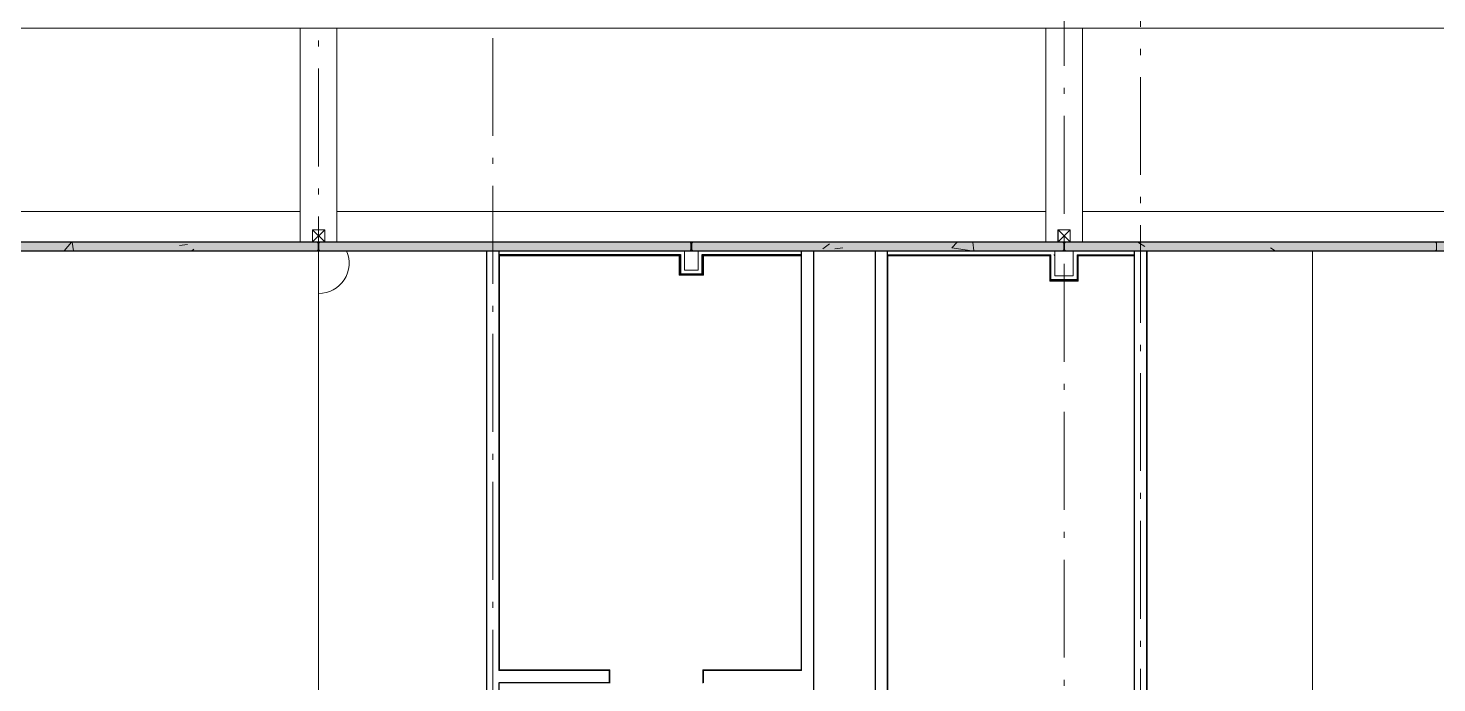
# Model space of a CAD drawing. Header units: metres. Extents: x -55 to 260, y -121 to 64.
# Drawn here: x 68.4 to 91.44, y 8.03 to 18.74 of the extents above; entities that cross this region are included whole.
import ezdxf

# ---------------------------------------------------------------- set-up
doc = ezdxf.new("R2010")
doc.units = ezdxf.units.M
doc.linetypes.add('01_Grid', pattern=[2.32, 1.6, -0.36, 0, -0.36])
for name, color, linetype, lineweight in [('0-1', 7, 'Continuous', 5), ('03EJES-1', 1, '01_Grid', 5), ('06MUR-1', 253, 'Continuous', 5), ('06MUR-2', 53, 'Continuous', 25), ('06MUR-3', 8, 'Continuous', 25), ('06MUREXT-1', 9, 'Continuous', 15), ('06MUREXT-4', 92, 'Continuous', 15), ('07MURINT', 2, 'Continuous', 5), ('07MURINT-1', 2, 'Continuous', 15), ('17EQAGUA-1', 253, 'Continuous', 5), ('46BANQ-1', 253, 'Continuous', 5), ('70LINEA-1', 254, 'Continuous', 5), ('70LINEA-2', 1, 'Continuous', 5), ('70LINEA_0_25-1', 9, 'Continuous', 15)]:
    doc.layers.add(name, color=color, linetype=linetype, lineweight=lineweight)
pattern_1 = [(50, (0, 0), (2.914806, -0.25534), [0.3048, -3.353]), (355, (0, 0), (-0.5639, 3.05678), [0.24384, -2.682]), (100.451, (0.243, -0.0213), (2.35075, 2.801895), [0.25904, -2.849]), (46.184, (0, 0.8128), (4.336665, -0.672795), [0.4572, -5.029]), (96.636, (0.3614, 0.7567), (3.798, 3.95842), [0.38856, -4.274]), (351.184, (0, 0.813), (3.79858, 3.95859), [0.36576, -4.023]), (21, (0.4064, 0.6096), (2.425556, -1.63645), [0.3048, -3.353]), (326, (0.4064, 0.6096), (0.98876, 2.946903), [0.24384, -2.682]), (71.451, (0.6086, 0.4733), (3.414398, 1.310927), [0.25904, -2.849]), (37.5, (0, 0), (0.049559, 1.352701), [0.13411, -2.516, 0.13411, -2.589, -2.692]), (37.5, (0, 0), (0.049559, 1.352701), [-5.373, 0.13411, -2.558]), (7.5, (0, 0), (1.06888, 1.603233), [0.13411, -1.418, 0.13411, -2.455, -1.026]), (7.5, (0, 0), (1.06888, 1.603233), [-4.141, 0.13411, -0.89205]), (327.5, (-0.9063, 0), (2.1693145, -0.091976), [0.13411, -0.88189, 0.13411, -3.036, -4.206]), (327.5, (-0.9063, 0), (2.1693145, -0.091976), [-4.186, 0.13411, -4.072]), (317.5, (-1.313, 0), (2.370307, 0.40642), [0.13411, -1.187, 0.13411, -1.971, -2.987]), (317.5, (-1.313, 0), (2.370307, 0.40642), [-3.426, 0.13411, -2.853])]

# ---------------------------------------------------------------- blocks, each defined once
blk = doc.blocks.new('Downspout - Square - Downspout - Square 8_x8_-V35-A1 _ A700')
at = {"layer": '17EQAGUA-1'}
for p, q in [((0.102, 0.203), (-0.102, 0.203)), ((-0.102, 0.203), (-0.102, 0)), ((-0.102, 0), (0.102, 0)), ((-0.099, 0.2), (0.099, 0.2)), ((-0.099, 0.003), (-0.099, 0.2)), ((0.099, 0.2), (-0.099, 0.003)), ((-0.099, 0.2), (0.099, 0.003)), ((0.099, 0.003), (-0.099, 0.003)), ((0.099, 0.2), (0.099, 0.003)), ((0.102, 0), (0.102, 0.203))]:
    blk.add_line(p, q, dxfattribs=at)
blk = doc.blocks.new('22011_AR_rvt-1-A1 _ A700')
at = {"layer": '06MUR-1'}
h = blk.add_hatch(dxfattribs=at)
h.set_pattern_fill('FP_1', color=256, style=0, pattern_type=2)
h.set_pattern_definition(pattern_1)
h.paths.add_polyline_path([(177.18, 15.099), (177.18, 15.239), (125.606, 15.239), (125.606, 15.099), (176.822, 15.099)])
h.paths.add_polyline_path([(122.9, 15.099), (124.33, 15.099), (124.33, 15.239), (58.55, 15.239), (58.55, 15.099), (121.359, 15.099)])
h.paths.add_polyline_path([(56.652, 15.099), (57.274, 15.099), (57.274, 15.239), (5.7, 15.239), (5.7, 15.099), (55.112, 15.099)])
at = {"layer": '70LINEA-2'}
h = blk.add_hatch(dxfattribs=at)
h.set_pattern_fill('FP_1', color=256, style=0, pattern_type=2)
h.set_pattern_definition(pattern_1)
h.paths.add_polyline_path([(73.13, 15.099), (73.146, 15.115), (73.146, 15.224), (73.13, 15.239), (67.078, 15.239), (67.062, 15.224), (67.062, 15.115), (67.078, 15.099), (72.059, 15.099)])
h = blk.add_hatch(dxfattribs=at)
h.set_pattern_fill('FP_1', color=256, style=0, pattern_type=2)
h.set_pattern_definition(pattern_1)
h.paths.add_polyline_path([(85.322, 15.099), (85.338, 15.115), (85.338, 15.224), (85.322, 15.239), (79.27, 15.239), (79.254, 15.224), (79.254, 15.115), (79.27, 15.099), (84.384, 15.099)])
h = blk.add_hatch(dxfattribs=at)
h.set_pattern_fill('FP_1', color=256, style=0, pattern_type=2)
h.set_pattern_definition(pattern_1)
h.paths.add_polyline_path([(91.418, 15.099), (91.434, 15.115), (91.434, 15.224), (91.418, 15.239), (85.366, 15.239), (85.35, 15.224), (85.35, 15.115), (85.366, 15.099), (90.546, 15.099)])
at = {"layer": '06MUR-2'}
for p, q in [((124.33, 15.239), (58.55, 15.239)), ((58.55, 15.099), (124.33, 15.099))]:
    blk.add_line(p, q, dxfattribs=at)
at = {"layer": '06MUREXT-1'}
for p, q in [((73.05, 15.24), (61.062, 15.24)), ((85.242, 15.24), (73.254, 15.24)), ((97.434, 15.24), (85.446, 15.24)), ((58.549, 15.098), (124.331, 15.098))]:
    blk.add_line(p, q, dxfattribs=at)
at = {"layer": '46BANQ-1'}
for p, q in [((61.26, 18.74), (72.852, 18.74)), ((72.852, 18.74), (72.852, 15.74)), ((73.452, 18.74), (85.044, 18.74)), ((73.452, 15.74), (73.452, 18.74)), ((85.044, 18.74), (85.044, 15.74)), ((85.644, 18.74), (97.236, 18.74)), ((85.644, 15.74), (85.644, 18.74)), ((61.26, 15.74), (72.852, 15.74)), ((72.852, 15.74), (61.26, 15.74)), ((72.852, 15.74), (72.852, 15.24)), ((73.452, 15.24), (73.452, 15.74)), ((73.452, 15.74), (85.044, 15.74)), ((85.044, 15.74), (73.452, 15.74)), ((85.044, 15.74), (85.044, 15.24)), ((85.644, 15.24), (85.644, 15.74)), ((85.644, 15.74), (97.236, 15.74)), ((97.236, 15.74), (85.644, 15.74))]:
    blk.add_line(p, q, dxfattribs=at)
at = {"layer": '70LINEA-1'}
for p, q in [((73.452, 18.74), (72.852, 18.74)), ((85.644, 18.74), (85.044, 18.74))]:
    blk.add_line(p, q, dxfattribs=at)
at = {"layer": '70LINEA_0_25-1'}
for p, q in [((73.05, 15.24), (67.078, 15.24)), ((73.13, 15.239), (67.078, 15.239)), ((67.078, 15.239), (73.13, 15.239)), ((73.13, 15.239), (73.13, 15.24)), ((73.146, 15.224), (73.13, 15.239)), ((73.146, 15.115), (73.146, 15.224)), ((73.174, 15.239), (73.158, 15.224)), ((73.158, 15.224), (73.158, 15.115)), ((73.174, 15.24), (73.174, 15.239)), ((79.226, 15.239), (73.174, 15.239)), ((73.174, 15.239), (79.226, 15.239)), ((79.226, 15.24), (73.254, 15.24)), ((79.226, 15.239), (79.226, 15.24)), ((79.242, 15.224), (79.226, 15.239)), ((79.242, 15.115), (79.242, 15.224)), ((79.27, 15.239), (79.254, 15.224)), ((79.254, 15.224), (79.254, 15.115)), ((85.242, 15.24), (79.27, 15.24)), ((79.27, 15.24), (79.27, 15.239)), ((85.322, 15.239), (79.27, 15.239)), ((79.27, 15.239), (85.322, 15.239)), ((85.322, 15.239), (85.322, 15.24)), ((85.338, 15.224), (85.322, 15.239)), ((85.338, 15.115), (85.338, 15.224)), ((85.366, 15.239), (85.35, 15.224)), ((85.35, 15.224), (85.35, 15.115)), ((85.366, 15.24), (85.366, 15.239)), ((91.418, 15.239), (85.366, 15.239)), ((85.366, 15.239), (91.418, 15.239)), ((91.418, 15.24), (85.446, 15.24)), ((91.418, 15.239), (91.418, 15.24)), ((91.434, 15.224), (91.418, 15.239)), ((91.434, 15.115), (91.434, 15.224)), ((67.078, 15.099), (73.13, 15.099)), ((73.13, 15.099), (67.078, 15.099)), ((67.078, 15.098), (73.13, 15.098)), ((73.13, 15.099), (73.146, 15.115)), ((73.13, 15.098), (73.13, 15.099)), ((73.158, 15.115), (73.174, 15.099)), ((73.174, 15.099), (79.226, 15.099)), ((79.226, 15.099), (73.174, 15.099)), ((73.174, 15.099), (73.174, 15.098)), ((73.174, 15.098), (79.226, 15.098)), ((79.226, 15.099), (79.242, 15.115)), ((79.226, 15.098), (79.226, 15.099)), ((79.254, 15.115), (79.27, 15.099)), ((79.27, 15.099), (85.322, 15.099)), ((85.322, 15.099), (79.27, 15.099)), ((79.27, 15.099), (79.27, 15.098)), ((79.27, 15.098), (85.322, 15.098)), ((85.322, 15.099), (85.338, 15.115)), ((85.322, 15.098), (85.322, 15.099)), ((85.35, 15.115), (85.366, 15.099)), ((85.366, 15.099), (91.418, 15.099)), ((91.418, 15.099), (85.366, 15.099)), ((85.366, 15.099), (85.366, 15.098)), ((85.366, 15.098), (91.418, 15.098)), ((91.418, 15.099), (91.434, 15.115)), ((91.418, 15.098), (91.418, 15.099))]:
    blk.add_line(p, q, dxfattribs=at)
at = {"layer": '17EQAGUA-1'}
for p in [(73.152, 15.24), (85.344, 15.24)]:
    blk.add_blockref('Downspout - Square - Downspout - Square 8_x8_-V35-A1 _ A700', p, dxfattribs=at)
blk = doc.blocks.new('Downspout - Square - Downspout - Square 8_x8_-V436-A1 _ A700')
at = {"layer": '17EQAGUA-1'}
for p, q in [((0.102, 0.203), (-0.102, 0.203)), ((-0.102, 0.203), (-0.102, 0)), ((-0.102, 0), (0.102, 0)), ((-0.099, 0.2), (0.099, 0.2)), ((-0.099, 0.003), (-0.099, 0.2)), ((0.099, 0.2), (-0.099, 0.003)), ((-0.099, 0.2), (0.099, 0.003)), ((0.099, 0.003), (-0.099, 0.003)), ((0.099, 0.2), (0.099, 0.003)), ((0.102, 0), (0.102, 0.203))]:
    blk.add_line(p, q, dxfattribs=at)
blk = doc.blocks.new('22011_AR_rvt-2-A1 _ A700')
at = {"layer": '06MUR-1'}
h = blk.add_hatch(dxfattribs=at)
h.set_pattern_fill('FP_1', color=256, style=0, pattern_type=2)
h.set_pattern_definition(pattern_1)
h.paths.add_polyline_path([(177.18, 15.099), (177.18, 15.239), (125.606, 15.239), (125.606, 15.099), (176.822, 15.099)])
h.paths.add_polyline_path([(122.9, 15.099), (124.33, 15.099), (124.33, 15.239), (58.55, 15.239), (58.55, 15.099), (121.359, 15.099)])
h.paths.add_polyline_path([(56.652, 15.099), (57.274, 15.099), (57.274, 15.239), (5.7, 15.239), (5.7, 15.099), (55.112, 15.099)])
at = {"layer": '70LINEA-2'}
h = blk.add_hatch(dxfattribs=at)
h.set_pattern_fill('FP_1', color=256, style=0, pattern_type=2)
h.set_pattern_definition(pattern_1)
h.paths.add_polyline_path([(73.13, 15.099), (73.146, 15.115), (73.146, 15.224), (73.13, 15.239), (67.078, 15.239), (67.062, 15.224), (67.062, 15.115), (67.078, 15.099), (72.059, 15.099)])
h = blk.add_hatch(dxfattribs=at)
h.set_pattern_fill('FP_1', color=256, style=0, pattern_type=2)
h.set_pattern_definition(pattern_1)
h.paths.add_polyline_path([(85.322, 15.099), (85.338, 15.115), (85.338, 15.224), (85.322, 15.239), (79.27, 15.239), (79.254, 15.224), (79.254, 15.115), (79.27, 15.099), (84.384, 15.099)])
h = blk.add_hatch(dxfattribs=at)
h.set_pattern_fill('FP_1', color=256, style=0, pattern_type=2)
h.set_pattern_definition(pattern_1)
h.paths.add_polyline_path([(91.418, 15.099), (91.434, 15.115), (91.434, 15.224), (91.418, 15.239), (85.366, 15.239), (85.35, 15.224), (85.35, 15.115), (85.366, 15.099), (90.546, 15.099)])
at = {"layer": '06MUR-2'}
for p, q in [((124.33, 15.239), (58.55, 15.239)), ((58.55, 15.099), (124.33, 15.099))]:
    blk.add_line(p, q, dxfattribs=at)
at = {"layer": '06MUREXT-1'}
for p, q in [((73.05, 15.24), (61.062, 15.24)), ((85.242, 15.24), (73.254, 15.24)), ((97.434, 15.24), (85.446, 15.24)), ((58.549, 15.098), (124.331, 15.098))]:
    blk.add_line(p, q, dxfattribs=at)
at = {"layer": '46BANQ-1'}
for p, q in [((61.26, 18.74), (72.852, 18.74)), ((72.852, 18.74), (72.852, 15.74)), ((73.452, 18.74), (85.044, 18.74)), ((73.452, 15.74), (73.452, 18.74)), ((85.044, 18.74), (85.044, 15.74)), ((85.644, 18.74), (97.236, 18.74)), ((85.644, 15.74), (85.644, 18.74)), ((61.26, 15.74), (72.852, 15.74)), ((72.852, 15.74), (61.26, 15.74)), ((72.852, 15.74), (72.852, 15.24)), ((73.452, 15.24), (73.452, 15.74)), ((73.452, 15.74), (85.044, 15.74)), ((85.044, 15.74), (73.452, 15.74)), ((85.044, 15.74), (85.044, 15.24)), ((85.644, 15.24), (85.644, 15.74)), ((85.644, 15.74), (97.236, 15.74)), ((97.236, 15.74), (85.644, 15.74)), ((89.408, 15.098), (89.408, -3.81)), ((73.152, 0.5), (73.152, 14.399))]:
    blk.add_line(p, q, dxfattribs=at)
blk.add_arc((73.152, 14.899), 0.5, 270, 23.5157, dxfattribs=at)
at = {"layer": '70LINEA-1'}
for p, q in [((73.452, 18.74), (72.852, 18.74)), ((85.644, 18.74), (85.044, 18.74))]:
    blk.add_line(p, q, dxfattribs=at)
at = {"layer": '70LINEA_0_25-1'}
for p, q in [((73.05, 15.24), (67.078, 15.24)), ((73.13, 15.239), (67.078, 15.239)), ((67.078, 15.239), (73.13, 15.239)), ((73.13, 15.239), (73.13, 15.24)), ((73.146, 15.224), (73.13, 15.239)), ((73.146, 15.115), (73.146, 15.224)), ((73.174, 15.239), (73.158, 15.224)), ((73.158, 15.224), (73.158, 15.115)), ((73.174, 15.24), (73.174, 15.239)), ((79.226, 15.239), (73.174, 15.239)), ((73.174, 15.239), (79.226, 15.239)), ((79.226, 15.24), (73.254, 15.24)), ((79.226, 15.239), (79.226, 15.24)), ((79.242, 15.224), (79.226, 15.239)), ((79.242, 15.115), (79.242, 15.224)), ((79.27, 15.239), (79.254, 15.224)), ((79.254, 15.224), (79.254, 15.115)), ((85.242, 15.24), (79.27, 15.24)), ((79.27, 15.24), (79.27, 15.239)), ((85.322, 15.239), (79.27, 15.239)), ((79.27, 15.239), (85.322, 15.239)), ((85.322, 15.239), (85.322, 15.24)), ((85.338, 15.224), (85.322, 15.239)), ((85.338, 15.115), (85.338, 15.224)), ((85.366, 15.239), (85.35, 15.224)), ((85.35, 15.224), (85.35, 15.115)), ((85.366, 15.24), (85.366, 15.239)), ((91.418, 15.239), (85.366, 15.239)), ((85.366, 15.239), (91.418, 15.239)), ((91.418, 15.24), (85.446, 15.24)), ((91.418, 15.239), (91.418, 15.24)), ((91.434, 15.224), (91.418, 15.239)), ((91.434, 15.115), (91.434, 15.224)), ((67.078, 15.099), (73.13, 15.099)), ((73.13, 15.099), (67.078, 15.099)), ((67.078, 15.098), (73.13, 15.098)), ((73.13, 15.099), (73.146, 15.115)), ((73.13, 15.098), (73.13, 15.099)), ((73.158, 15.115), (73.174, 15.099)), ((73.174, 15.099), (79.226, 15.099)), ((79.226, 15.099), (73.174, 15.099)), ((73.174, 15.099), (73.174, 15.098)), ((73.174, 15.098), (79.226, 15.098)), ((79.226, 15.099), (79.242, 15.115)), ((79.226, 15.098), (79.226, 15.099)), ((79.254, 15.115), (79.27, 15.099)), ((79.27, 15.099), (85.322, 15.099)), ((85.322, 15.099), (79.27, 15.099)), ((79.27, 15.099), (79.27, 15.098)), ((79.27, 15.098), (85.322, 15.098)), ((85.322, 15.099), (85.338, 15.115)), ((85.322, 15.098), (85.322, 15.099)), ((85.35, 15.115), (85.366, 15.099)), ((85.366, 15.099), (91.418, 15.099)), ((91.418, 15.099), (85.366, 15.099)), ((85.366, 15.099), (85.366, 15.098)), ((85.366, 15.098), (91.418, 15.098)), ((91.418, 15.099), (91.434, 15.115)), ((91.418, 15.098), (91.418, 15.099))]:
    blk.add_line(p, q, dxfattribs=at)
at = {"layer": '17EQAGUA-1'}
for p in [(73.152, 15.24), (85.344, 15.24)]:
    blk.add_blockref('Downspout - Square - Downspout - Square 8_x8_-V436-A1 _ A700', p, dxfattribs=at)

msp = doc.modelspace()

# ---------------------------------------------------------------- linework, layer by layer
at = {"layer": '03EJES-1'}
for p, q in [((73.152, -60.96), (73.152, 60.3168)), ((85.344, -117.3961), (85.344, 60.3168)), ((76.0011, 0.0387), (76.0011, 52.3162)), ((86.5963, 51.8195), (86.5963, 0.0387)), ((255.455, 15.241), (-51.4051, 15.241))]:
    msp.add_line(p, q, dxfattribs=at)
at = {"layer": '06MUR-3'}
for p, q in [((75.8984, 15.0993), (75.8984, -0.001)), ((76.1016, 15.0993), (76.1016, 8.2354)), ((76.1016, 15.0358), (79.0705, 15.0358)), ((76.1086, 15.0358), (76.1086, 15.0231)), ((76.1086, 15.0231), (79.0578, 15.0231)), ((79.0578, 15.0231), (79.0578, 14.7079)), ((79.0705, 15.0358), (79.0705, 14.7206)), ((79.4248, 14.7206), (79.4248, 15.0358)), ((79.4248, 15.0358), (81.0482, 15.0358)), ((79.4375, 14.7079), (79.4375, 15.0231)), ((79.4375, 15.0231), (81.0412, 15.0231)), ((81.0412, 15.0231), (81.0412, 15.0358)), ((81.0482, 8.2354), (81.0482, 15.0993)), ((81.2514, 3.0324), (81.2514, 15.0993)), ((82.2534, 15.0983), (82.2534, 1.9047)), ((82.4566, 5.5093), (82.4566, 15.0983)), ((82.4566, 15.0348), (85.1279, 15.0348)), ((82.4636, 15.0348), (82.4636, 15.0221)), ((82.4636, 15.0221), (85.1152, 15.0221)), ((85.1152, 14.6116), (85.1152, 15.0221)), ((85.1279, 14.6243), (85.1279, 15.0348)), ((85.1914, 15.0151), (85.1914, 15.0348)), ((85.5556, 15.0348), (86.4966, 15.0348)), ((85.5556, 15.0348), (85.5556, 14.6243)), ((85.5683, 15.0221), (86.4896, 15.0221)), ((85.5683, 15.0221), (85.5683, 14.6116)), ((86.4896, 15.0221), (86.4896, 15.0348)), ((86.4966, 6.1438), (86.4966, 15.0983)), ((86.6998, -0.001), (86.6998, 15.0983)), ((79.0578, 14.7079), (79.4375, 14.7079)), ((79.0705, 14.7206), (79.4248, 14.7206)), ((85.5683, 14.6116), (85.1152, 14.6116)), ((85.5556, 14.6243), (85.1279, 14.6243)), ((77.9103, 8.2354), (76.1016, 8.2354)), ((77.9103, 8.0322), (77.9103, 8.2354)), ((79.4437, 8.2354), (79.4437, 8.0322)), ((81.0482, 8.2354), (79.4437, 8.2354)), ((76.1016, 8.0322), (76.1016, 3.2354)), ((77.9103, 8.0322), (76.1016, 8.0322))]:
    msp.add_line(p, q, dxfattribs=at)
at = {"layer": '06MUREXT-4'}
for p, q in [((76.1086, 15.0993), (75.8974, 15.0993)), ((75.8974, 15.0993), (75.8974, 0)), ((76.1086, 8.2424), (76.1086, 15.0161)), ((81.2524, 15.0993), (81.0412, 15.0993)), ((81.0412, 15.0161), (81.0412, 8.2424)), ((81.2524, 3.0334), (81.2524, 15.0993)), ((82.4636, 15.0983), (82.2524, 15.0983)), ((82.2524, 15.0983), (82.2524, 1.9057)), ((82.4636, 5.5163), (82.4636, 15.0151)), ((86.7008, 15.0983), (86.4896, 15.0983)), ((86.4896, 15.0151), (86.4896, 6.1508)), ((86.7008, 0), (86.7008, 15.0983)), ((77.9173, 8.2424), (76.1086, 8.2424)), ((77.9173, 8.0252), (77.9173, 8.2424)), ((81.0412, 8.2424), (79.4367, 8.2424)), ((79.4367, 8.2424), (79.4367, 8.0252))]:
    msp.add_line(p, q, dxfattribs=at)
at = {"layer": '07MURINT'}
msp.add_line((85.1743, 15.0348), (85.1914, 15.0348), dxfattribs=at)
at = {"layer": '07MURINT-1'}
for p, q in [((79.134, 15.0993), (76.1086, 15.0993)), ((76.1086, 15.0161), (79.0508, 15.0161)), ((79.0508, 15.0161), (79.0508, 14.7009)), ((79.134, 14.7841), (79.134, 15.0993)), ((79.3613, 15.0993), (79.3613, 14.7841)), ((81.0412, 15.0993), (79.3613, 15.0993)), ((79.4445, 14.7009), (79.4445, 15.0161)), ((79.4445, 15.0161), (81.0412, 15.0161)), ((85.194, 15.0983), (82.4636, 15.0983)), ((82.4636, 15.0151), (85.1082, 15.0151)), ((85.1082, 15.0151), (85.1082, 14.6046)), ((85.1914, 15.0151), (85.194, 15.0151)), ((85.1914, 14.6878), (85.1914, 15.0151)), ((85.194, 15.0151), (85.194, 15.0983)), ((86.4896, 15.0983), (85.4921, 15.0983)), ((85.4921, 15.0983), (85.4921, 14.6878)), ((85.5753, 15.0151), (86.4896, 15.0151)), ((85.5753, 14.6046), (85.5753, 15.0151)), ((79.3613, 14.7841), (79.134, 14.7841)), ((79.0508, 14.7009), (79.4445, 14.7009)), ((85.1082, 14.6046), (85.5753, 14.6046)), ((85.4921, 14.6878), (85.1914, 14.6878))]:
    msp.add_line(p, q, dxfattribs=at)

# ---------------------------------------------------------------- block references
at = {"layer": '0-1'}
for name in ['22011_AR_rvt-2-A1 _ A700', '22011_AR_rvt-1-A1 _ A700']:
    msp.add_blockref(name, (0, 0), dxfattribs=at)

doc.saveas('drawing.dxf')
